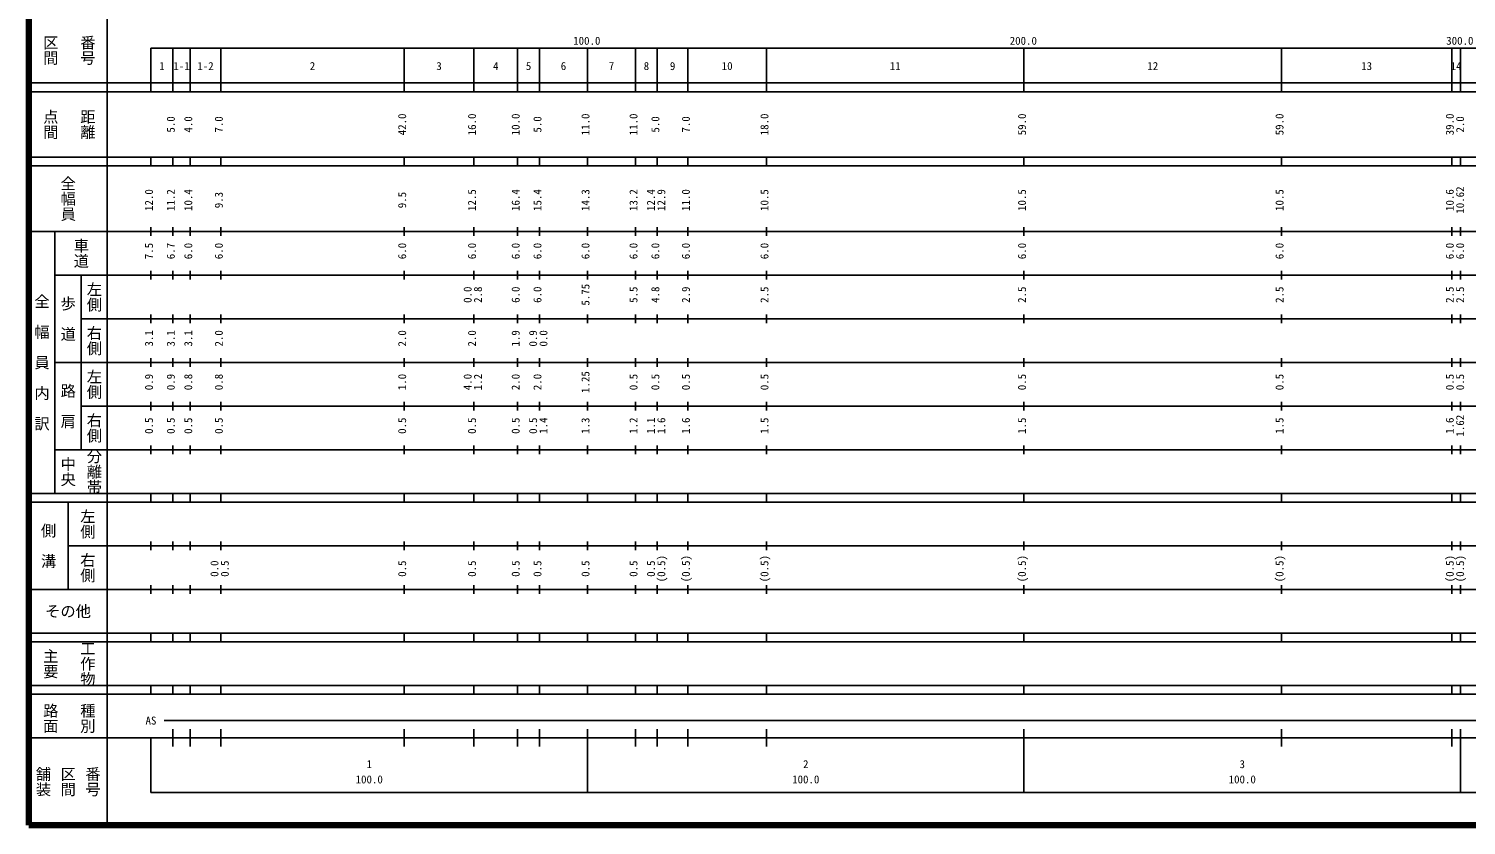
# Model space of a CAD drawing. Units: millimetres on the paper, enlarged 1000 times. Extents: x 40000 to 680000, y 20000 to 380000.
# Drawn here: x 40000 to 369314, y 20000 to 202409 of the extents above; entities that cross this region are included whole.
import ezdxf
from ezdxf.enums import TextEntityAlignment as Align

# ---------------------------------------------------------------- set-up
doc = ezdxf.new("R2010")
doc.units = ezdxf.units.MM
doc.header["$LTSCALE"] = 1000
doc.layers.add('M-TTL', color=2, linetype='Continuous', lineweight=140)
doc.layers.add('M-TTL-BAND', color=7, linetype='Continuous', lineweight=25)
doc.styles.add('@ＭＳ ゴシック', font='')
doc.styles.add('ＭＳ ゴシック', font='')
doc.styles.get('@ＭＳ ゴシック').set_extended_font_data('@MS Gothic')
doc.styles.get('ＭＳ ゴシック').set_extended_font_data('MS Gothic')

msp = doc.modelspace()

# ---------------------------------------------------------------- linework, layer by layer
at = {"layer": 'M-TTL'}
for p, q in [((40000, 380000), (40000, 20000)), ((40000, 20000), (680000, 20000))]:
    msp.add_line(p, q, dxfattribs=at)
at = {"layer": 'M-TTL-BAND'}
for p, q in [((58000, 370000), (58000, 20000)), ((68000, 198000), (579000, 198000)), ((68000, 198000), (68000, 188000)), ((73000, 188000), (73000, 198000)), ((77000, 188000), (77000, 198000)), ((84000, 188000), (84000, 198000)), ((126000, 188000), (126000, 198000)), ((142000, 188000), (142000, 198000)), ((152000, 188000), (152000, 198000)), ((157000, 188000), (157000, 198000)), ((168000, 188000), (168000, 198000)), ((179000, 188000), (179000, 198000)), ((184000, 188000), (184000, 198000)), ((191000, 188000), (191000, 198000)), ((209000, 188000), (209000, 198000)), ((268000, 188000), (268000, 198000)), ((327000, 188000), (327000, 198000)), ((366000, 188000), (366000, 198000)), ((368000, 188000), (368000, 198000)), ((40000, 190000), (579000, 190000)), ((40000, 188000), (579000, 188000)), ((40000, 173000), (579000, 173000)), ((68000, 171000), (68000, 173000)), ((73000, 171000), (73000, 173000)), ((77000, 171000), (77000, 173000)), ((84000, 171000), (84000, 173000)), ((126000, 171000), (126000, 173000)), ((142000, 171000), (142000, 173000)), ((152000, 171000), (152000, 173000)), ((157000, 171000), (157000, 173000)), ((168000, 171000), (168000, 173000)), ((179000, 171000), (179000, 173000)), ((184000, 171000), (184000, 173000)), ((191000, 171000), (191000, 173000)), ((209000, 171000), (209000, 173000)), ((268000, 171000), (268000, 173000)), ((327000, 171000), (327000, 173000)), ((366000, 171000), (366000, 173000)), ((368000, 171000), (368000, 173000)), ((40000, 171000), (579000, 171000)), ((40000, 156000), (579000, 156000)), ((46000, 96000), (46000, 156000)), ((68000, 155000), (68000, 157000)), ((73000, 155000), (73000, 157000)), ((77000, 155000), (77000, 157000)), ((84000, 155000), (84000, 157000)), ((126000, 155000), (126000, 157000)), ((142000, 155000), (142000, 157000)), ((152000, 155000), (152000, 157000)), ((157000, 155000), (157000, 157000)), ((168000, 155000), (168000, 157000)), ((179000, 155000), (179000, 157000)), ((184000, 155000), (184000, 157000)), ((191000, 155000), (191000, 157000)), ((209000, 155000), (209000, 157000)), ((268000, 155000), (268000, 157000)), ((327000, 155000), (327000, 157000)), ((366000, 155000), (366000, 157000)), ((368000, 155000), (368000, 157000)), ((46000, 146000), (579000, 146000)), ((52000, 146000), (52000, 106000)), ((68000, 145000), (68000, 147000)), ((73000, 145000), (73000, 147000)), ((77000, 145000), (77000, 147000)), ((84000, 145000), (84000, 147000)), ((126000, 145000), (126000, 147000)), ((142000, 145000), (142000, 147000)), ((152000, 145000), (152000, 147000)), ((157000, 145000), (157000, 147000)), ((168000, 145000), (168000, 147000)), ((179000, 145000), (179000, 147000)), ((184000, 145000), (184000, 147000)), ((191000, 145000), (191000, 147000)), ((209000, 145000), (209000, 147000)), ((268000, 145000), (268000, 147000)), ((327000, 145000), (327000, 147000)), ((366000, 145000), (366000, 147000)), ((368000, 145000), (368000, 147000)), ((52000, 136000), (579000, 136000)), ((68000, 135000), (68000, 137000)), ((73000, 135000), (73000, 137000)), ((77000, 135000), (77000, 137000)), ((84000, 135000), (84000, 137000)), ((126000, 135000), (126000, 137000)), ((142000, 135000), (142000, 137000)), ((152000, 135000), (152000, 137000)), ((157000, 135000), (157000, 137000)), ((168000, 135000), (168000, 137000)), ((179000, 135000), (179000, 137000)), ((184000, 135000), (184000, 137000)), ((191000, 135000), (191000, 137000)), ((209000, 135000), (209000, 137000)), ((268000, 135000), (268000, 137000)), ((327000, 135000), (327000, 137000)), ((366000, 135000), (366000, 137000)), ((368000, 135000), (368000, 137000)), ((46000, 126000), (579000, 126000)), ((68000, 125000), (68000, 127000)), ((73000, 125000), (73000, 127000)), ((77000, 125000), (77000, 127000)), ((84000, 125000), (84000, 127000)), ((126000, 125000), (126000, 127000)), ((142000, 125000), (142000, 127000)), ((152000, 125000), (152000, 127000)), ((157000, 125000), (157000, 127000)), ((168000, 125000), (168000, 127000)), ((179000, 125000), (179000, 127000)), ((184000, 125000), (184000, 127000)), ((191000, 125000), (191000, 127000)), ((209000, 125000), (209000, 127000)), ((268000, 125000), (268000, 127000)), ((327000, 125000), (327000, 127000)), ((366000, 125000), (366000, 127000)), ((368000, 125000), (368000, 127000)), ((52000, 116000), (579000, 116000)), ((68000, 115000), (68000, 117000)), ((73000, 115000), (73000, 117000)), ((77000, 115000), (77000, 117000)), ((84000, 115000), (84000, 117000)), ((126000, 115000), (126000, 117000)), ((142000, 115000), (142000, 117000)), ((152000, 115000), (152000, 117000)), ((157000, 115000), (157000, 117000)), ((168000, 115000), (168000, 117000)), ((179000, 115000), (179000, 117000)), ((184000, 115000), (184000, 117000)), ((191000, 115000), (191000, 117000)), ((209000, 115000), (209000, 117000)), ((268000, 115000), (268000, 117000)), ((327000, 115000), (327000, 117000)), ((366000, 115000), (366000, 117000)), ((368000, 115000), (368000, 117000)), ((46000, 106000), (579000, 106000)), ((68000, 105000), (68000, 107000)), ((73000, 105000), (73000, 107000)), ((77000, 105000), (77000, 107000)), ((84000, 105000), (84000, 107000)), ((126000, 105000), (126000, 107000)), ((142000, 105000), (142000, 107000)), ((152000, 105000), (152000, 107000)), ((157000, 105000), (157000, 107000)), ((168000, 105000), (168000, 107000)), ((179000, 105000), (179000, 107000)), ((184000, 105000), (184000, 107000)), ((191000, 105000), (191000, 107000)), ((209000, 105000), (209000, 107000)), ((268000, 105000), (268000, 107000)), ((327000, 105000), (327000, 107000)), ((366000, 105000), (366000, 107000)), ((368000, 105000), (368000, 107000)), ((40000, 96000), (579000, 96000)), ((68000, 94000), (68000, 96000)), ((73000, 94000), (73000, 96000)), ((77000, 94000), (77000, 96000)), ((84000, 94000), (84000, 96000)), ((126000, 94000), (126000, 96000)), ((142000, 94000), (142000, 96000)), ((152000, 94000), (152000, 96000)), ((157000, 94000), (157000, 96000)), ((168000, 94000), (168000, 96000)), ((179000, 94000), (179000, 96000)), ((184000, 94000), (184000, 96000)), ((191000, 94000), (191000, 96000)), ((209000, 94000), (209000, 96000)), ((268000, 94000), (268000, 96000)), ((327000, 94000), (327000, 96000)), ((366000, 94000), (366000, 96000)), ((368000, 94000), (368000, 96000)), ((40000, 94000), (579000, 94000)), ((49000, 94000), (49000, 74000)), ((49000, 84000), (579000, 84000)), ((68000, 83000), (68000, 85000)), ((73000, 83000), (73000, 85000)), ((77000, 83000), (77000, 85000)), ((84000, 83000), (84000, 85000)), ((126000, 83000), (126000, 85000)), ((142000, 83000), (142000, 85000)), ((152000, 83000), (152000, 85000)), ((157000, 83000), (157000, 85000)), ((168000, 83000), (168000, 85000)), ((179000, 83000), (179000, 85000)), ((184000, 83000), (184000, 85000)), ((191000, 83000), (191000, 85000)), ((209000, 83000), (209000, 85000)), ((268000, 83000), (268000, 85000)), ((327000, 83000), (327000, 85000)), ((366000, 83000), (366000, 85000)), ((368000, 83000), (368000, 85000)), ((40000, 74000), (579000, 74000)), ((68000, 73000), (68000, 75000)), ((73000, 73000), (73000, 75000)), ((77000, 73000), (77000, 75000)), ((84000, 73000), (84000, 75000)), ((126000, 73000), (126000, 75000)), ((142000, 73000), (142000, 75000)), ((152000, 73000), (152000, 75000)), ((157000, 73000), (157000, 75000)), ((168000, 73000), (168000, 75000)), ((179000, 73000), (179000, 75000)), ((184000, 73000), (184000, 75000)), ((191000, 73000), (191000, 75000)), ((209000, 73000), (209000, 75000)), ((268000, 73000), (268000, 75000)), ((327000, 73000), (327000, 75000)), ((366000, 73000), (366000, 75000)), ((368000, 73000), (368000, 75000)), ((40000, 64000), (579000, 64000)), ((68000, 62000), (68000, 64000)), ((73000, 62000), (73000, 64000)), ((77000, 62000), (77000, 64000)), ((84000, 62000), (84000, 64000)), ((126000, 62000), (126000, 64000)), ((142000, 62000), (142000, 64000)), ((152000, 62000), (152000, 64000)), ((157000, 62000), (157000, 64000)), ((168000, 62000), (168000, 64000)), ((179000, 62000), (179000, 64000)), ((184000, 62000), (184000, 64000)), ((191000, 62000), (191000, 64000)), ((209000, 62000), (209000, 64000)), ((268000, 62000), (268000, 64000)), ((327000, 62000), (327000, 64000)), ((366000, 62000), (366000, 64000)), ((368000, 62000), (368000, 64000)), ((40000, 62000), (579000, 62000)), ((40000, 52000), (579000, 52000)), ((40000, 50000), (579000, 50000)), ((68000, 50000), (68000, 52000)), ((73000, 50000), (73000, 52000)), ((77000, 50000), (77000, 52000)), ((84000, 50000), (84000, 52000)), ((126000, 50000), (126000, 52000)), ((142000, 50000), (142000, 52000)), ((152000, 50000), (152000, 52000)), ((157000, 50000), (157000, 52000)), ((168000, 50000), (168000, 52000)), ((179000, 50000), (179000, 52000)), ((184000, 50000), (184000, 52000)), ((191000, 50000), (191000, 52000)), ((209000, 50000), (209000, 52000)), ((268000, 50000), (268000, 52000)), ((327000, 50000), (327000, 52000)), ((366000, 50000), (366000, 52000)), ((368000, 50000), (368000, 52000)), ((71000, 44000), (565000, 44000)), ((40000, 40000), (579000, 40000)), ((68000, 40000), (68000, 27500)), ((73000, 38000), (73000, 42000)), ((77000, 38000), (77000, 42000)), ((84000, 38000), (84000, 42000)), ((126000, 38000), (126000, 42000)), ((142000, 38000), (142000, 42000)), ((152000, 38000), (152000, 42000)), ((157000, 38000), (157000, 42000)), ((168000, 27500), (168000, 42000)), ((179000, 38000), (179000, 42000)), ((184000, 38000), (184000, 42000)), ((191000, 38000), (191000, 42000)), ((209000, 38000), (209000, 42000)), ((268000, 27500), (268000, 42000)), ((327000, 38000), (327000, 42000)), ((366000, 38000), (366000, 42000)), ((368000, 27500), (368000, 42000)), ((68000, 27500), (579000, 27500))]:
    msp.add_line(p, q, dxfattribs=at)

# ---------------------------------------------------------------- texts
at = {"layer": 'M-TTL-BAND', "style": '@ＭＳ ゴシック'}
for s, p in [('区間', (45000, 197500)), ('番号', (53500, 197500)), ('点間', (45000, 180500)), ('距離', (53500, 180500)), ('全幅員', (49000, 163500)), ('車道', (52000, 151000)), ('全\u3000幅\u3000員\u3000内\u3000訳', (43000, 126000)), ('左側', (55000, 141000)), ('歩\u3000道', (49000, 136000)), ('右側', (55000, 131000)), ('左側', (55000, 121000)), ('路\u3000肩', (49000, 116000)), ('右側', (55000, 111000)), ('分離帯', (55000, 101000)), ('中央', (49000, 101000)), ('左側', (53500, 89000)), ('側\u3000溝', (44500, 84000)), ('右側', (53500, 79000)), ('主要', (45000, 57000)), ('工作物', (53500, 57000)), ('路面', (45000, 44500)), ('種別', (53500, 44500)), ('舗装', (43333, 30000)), ('区間', (49000, 30000)), ('番号', (54667, 30000))]:
    msp.add_text(s, height=2566, rotation=270, dxfattribs=at).set_placement(p, align=Align.MIDDLE_CENTER)
at = {"layer": 'M-TTL-BAND', "style": 'ＭＳ ゴシック'}
for s, p in [('100.0', (167844, 198195)), ('200.0', (267844, 198195)), ('300.0', (367844, 198195)), ('1', (70500, 192405)), ('1-1', (75000, 192405)), ('1-2', (80500, 192405)), ('2', (105000, 192405)), ('3', (134000, 192405)), ('4', (147000, 192405)), ('5', (154500, 192405)), ('6', (162500, 192405)), ('7', (173500, 192405)), ('8', (181500, 192405)), ('9', (187500, 192405)), ('10', (200000, 192405)), ('11', (238500, 192405)), ('12', (297500, 192405)), ('13', (346500, 192405)), ('14', (367000, 192405)), ('AS', (68000, 42500)), ('1', (118000, 32523)), ('2', (218000, 32523)), ('3', (318000, 32523)), ('100.0', (118000, 29033)), ('100.0', (218000, 29033)), ('100.0', (318000, 29033))]:
    msp.add_text(s, height=1833, dxfattribs=at).set_placement(p, align=Align.BOTTOM_CENTER)
for s, p in [('5.0', (74000, 180500)), ('4.0', (78000, 180500)), ('7.0', (85000, 180500)), ('42.0', (127000, 180500)), ('16.0', (143000, 180500)), ('10.0', (153000, 180500)), ('5.0', (158000, 180500)), ('11.0', (169000, 180500)), ('11.0', (180000, 180500)), ('5.0', (185000, 180500)), ('7.0', (192000, 180500)), ('18.0', (210000, 180500)), ('59.0', (269000, 180500)), ('59.0', (328000, 180500)), ('39.0', (367000, 180500)), ('2.0', (369365, 180500)), ('12.0', (69000, 163174)), ('11.2', (74000, 163174)), ('10.4', (78000, 163174)), ('9.3', (85000, 163174)), ('9.5', (127000, 163174)), ('12.5', (143000, 163174)), ('16.4', (153000, 163174)), ('15.4', (158000, 163174)), ('14.3', (169000, 163174)), ('13.2', (180000, 163174)), ('12.4', (184000, 163174)), ('12.9', (186370, 163174)), ('11.0', (192000, 163174)), ('10.5', (210000, 163174)), ('10.5', (269000, 163174)), ('10.5', (328000, 163174)), ('10.6', (367000, 163174)), ('10.62', (369365, 163174)), ('7.5', (69000, 151500)), ('6.7', (74000, 151500)), ('6.0', (78000, 151500)), ('6.0', (85000, 151500)), ('6.0', (127000, 151500)), ('6.0', (143000, 151500)), ('6.0', (153000, 151500)), ('6.0', (158000, 151500)), ('6.0', (169000, 151500)), ('6.0', (180000, 151500)), ('6.0', (185000, 151500)), ('6.0', (192000, 151500)), ('6.0', (210000, 151500)), ('6.0', (269000, 151500)), ('6.0', (328000, 151500)), ('6.0', (367000, 151500)), ('6.0', (369365, 151500)), ('0.0', (142000, 141500)), ('2.8', (144370, 141500)), ('6.0', (153000, 141500)), ('6.0', (158000, 141500)), ('5.75', (169000, 141500)), ('5.5', (180000, 141500)), ('4.8', (185000, 141500)), ('2.9', (192000, 141500)), ('2.5', (210000, 141500)), ('2.5', (269000, 141500)), ('2.5', (328000, 141500)), ('2.5', (367000, 141500)), ('2.5', (369365, 141500)), ('3.1', (69000, 131500)), ('3.1', (74000, 131500)), ('3.1', (78000, 131500)), ('2.0', (85000, 131500)), ('2.0', (127000, 131500)), ('2.0', (143000, 131500)), ('1.9', (153000, 131500)), ('0.9', (157000, 131500)), ('0.0', (159370, 131500)), ('0.9', (69000, 121500)), ('0.9', (74000, 121500)), ('0.8', (78000, 121500)), ('0.8', (85000, 121500)), ('1.0', (127000, 121500)), ('4.0', (142000, 121500)), ('1.2', (144370, 121500)), ('2.0', (153000, 121500)), ('2.0', (158000, 121500)), ('1.25', (169000, 121500)), ('0.5', (180000, 121500)), ('0.5', (185000, 121500)), ('0.5', (192000, 121500)), ('0.5', (210000, 121500)), ('0.5', (269000, 121500)), ('0.5', (328000, 121500)), ('0.5', (367000, 121500)), ('0.5', (369365, 121500)), ('0.5', (69000, 111500)), ('0.5', (74000, 111500)), ('0.5', (78000, 111500)), ('0.5', (85000, 111500)), ('0.5', (127000, 111500)), ('0.5', (143000, 111500)), ('0.5', (153000, 111500)), ('0.5', (157000, 111500)), ('1.4', (159370, 111500)), ('1.3', (169000, 111500)), ('1.2', (180000, 111500)), ('1.1', (184000, 111500)), ('1.6', (186370, 111500)), ('1.6', (192000, 111500)), ('1.5', (210000, 111500)), ('1.5', (269000, 111500)), ('1.5', (328000, 111500)), ('1.6', (367000, 111500)), ('1.62', (369365, 111500)), ('0.0', (84000, 78764)), ('0.5', (86370, 78764)), ('0.5', (127000, 78764)), ('0.5', (143000, 78764)), ('0.5', (153000, 78764)), ('0.5', (158000, 78764)), ('0.5', (169000, 78764)), ('0.5', (180000, 78764)), ('0.5', (184000, 78764)), ('(0.5)', (186370, 78764)), ('(0.5)', (192000, 78764)), ('(0.5)', (210000, 78764)), ('(0.5)', (269000, 78764)), ('(0.5)', (328000, 78764)), ('(0.5)', (367000, 78764)), ('(0.5)', (369365, 78764))]:
    msp.add_text(s, height=1833, rotation=90, dxfattribs=at).set_placement(p, align=Align.BOTTOM_CENTER)
msp.add_text('その他', height=2566, dxfattribs=at).set_placement((49000, 69000), align=Align.MIDDLE_CENTER)

doc.saveas('drawing.dxf')
